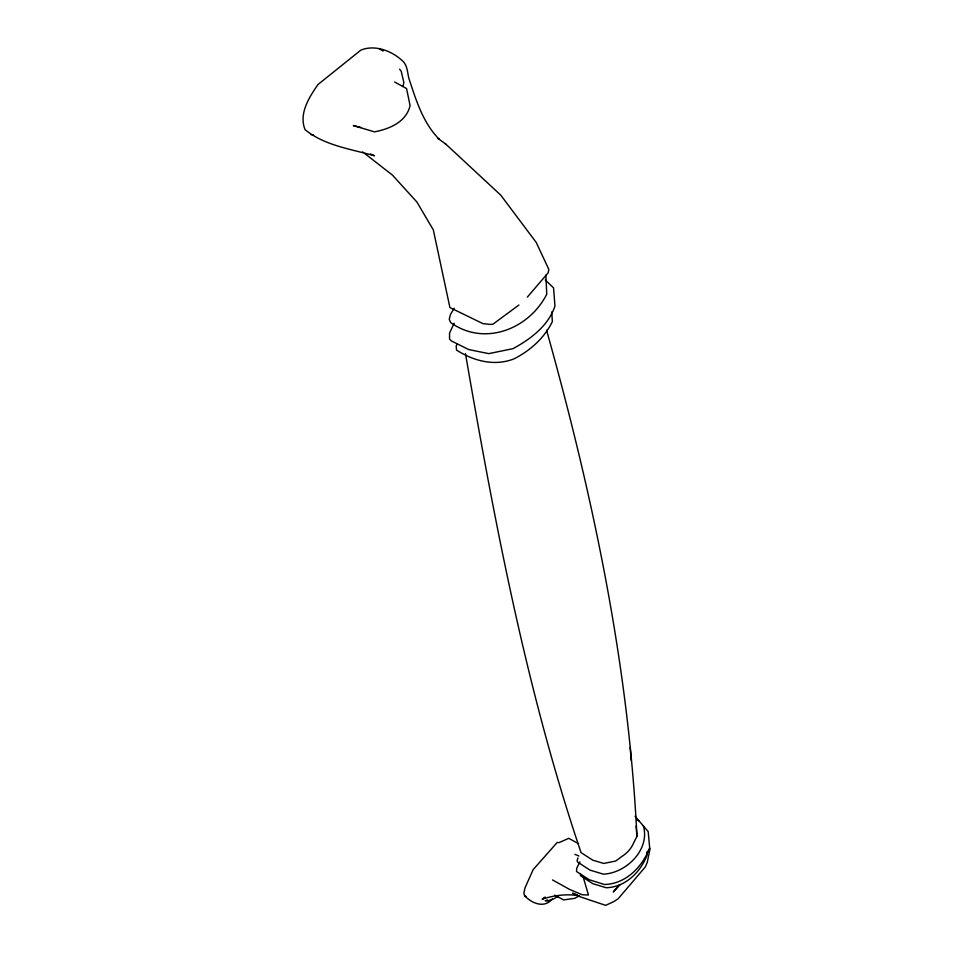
<?xml version="1.0" encoding="UTF-8"?>
<svg xmlns="http://www.w3.org/2000/svg" width="953" height="953" viewBox="0 0 953 953"><rect width="100%" height="100%" fill="white"/><g stroke="black" fill="none" stroke-linecap="round" stroke-linejoin="round"><path stroke-width="1.43" d="M650.113 848.444L647.266 862.346L645.312 866.92L618.187 898.739L613.72 901.657L605.643 905.35L579.174 896.463L572.586 893.187L577.28 894.998M403.083 85.841L403.881 82.72L401.249 71.32L399.641 69.212M577.971 857.879L577.041 860.738L577.792 862.191L590.074 870.149L603.392 874.163C626.061 873.139 650.256 849.873 643.406 825.917M546.557 330.143C592.826 495.477 628.599 664.515 636.949 836.389L633.805 842.559A30.972 26.541 -11.5 0 1 621.678 856.616L615.662 861.047L603.749 863.442L592.73 860.154L581.056 852.625C526.235 690.413 494.559 521.97 465.469 353.611M457.392 343.723L456.153 345.987L456.535 350.085C473.581 361.044 494.536 366.56 514.06 358.84C530.321 350.537 544.211 338.184 552.359 321.637L551.751 311.917M454.188 323.27L449.578 332.99L449.518 339.03L451.472 340.983L468.685 349.56L488.758 353.634L513 348.655C530.595 339.125 548.487 325.712 554.956 306.032L553.55 287.913L545.271 279.908M579.912 861.857L576.756 868.171L576.505 871.471L589.133 879.702L604.44 884.515C625.859 883.943 642.584 866.849 649.66 847.658L648.183 831.6L635.032 816.209M454.176 308.272L450.459 314.526L449.244 319.219L450.626 322.543C484.374 346.844 529.118 329.095 546.76 294.203L545.866 275.048M646.813 853.066L649.422 849.719L646.563 853.054M527.354 297.11L548.118 272.844L548.857 269.449L536.194 242.407L500.754 195.139L446.016 144.308L437.939 138.376L439.178 139.269C423.608 123.413 416.604 101.9 409.838 81.267C407.205 74.858 408.265 66.901 403.298 61.635C392.719 51.248 375.399 44.183 360.853 50.104L317.957 84.555C309.129 97.289 298.587 113.752 305.055 129.656C324.496 145.583 350.942 149.061 374.481 155.768L370.419 153.945M618.95 885.325L613.232 892.008L620.105 884.622M578.757 896.082L574.766 898.334L563.616 899.906L554.563 895.141M558.422 896.165L553.264 899.144L547.463 901.097L545.199 900.728L547.594 899.93M552.418 898.834C544.497 908.709 531.953 903.527 524.579 895.725L523.876 892.997L525.032 887.827L533.144 869.636L557.267 842.404L558.923 842.666L568.762 838.318L578.59 843.762M518.885 305.02L492.88 324.246L489.771 324.389L482.873 323.603L449.911 307.557L433.329 229.923L416.938 202.072L392.505 175.161L364.57 153.362M543.329 898.631L545.223 897.273M545.152 897.25L542.09 899.203C554.003 895.284 567.166 893.592 579.627 895.891M310.749 134.587L313.62 135.004M360.877 127.464L353.277 125.558L374.481 131.859C389.408 129.024 406.359 122.008 410.076 105.569L406.574 88.581L394.661 82.018M574.921 854.376L578.876 856.008M362.521 152.003L363.403 152.444M524.579 895.725L526.151 896.547M552.514 879.929L569.525 889.387L582.104 894.736L588.442 895.01L583.248 877.165M378.901 48.579L383.177 51.033M636.521 819.425L639.034 820.998M444.956 143.546L446.016 144.308M647.027 851.946L647.266 854.638C640.75 872.007 625.513 887.219 606.132 887.731L592.778 883.669L580.568 875.712L580.472 873.556M636.104 826.096L636.949 836.389M630.219 747.414L631.196 760.303"/></g></svg>
